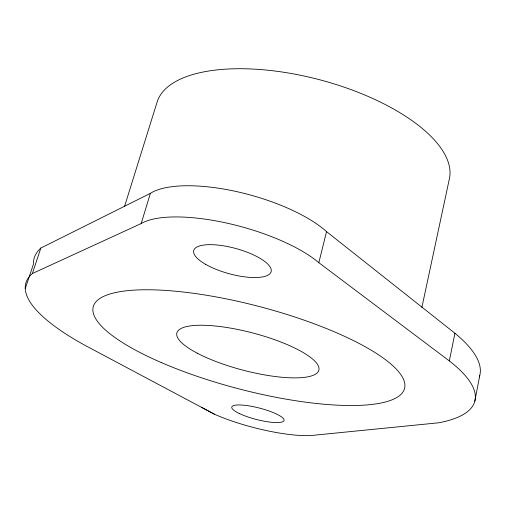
<?xml version="1.0" encoding="UTF-8"?>
<svg xmlns="http://www.w3.org/2000/svg" width="505" height="505" viewBox="0 0 505 505"><rect width="100%" height="100%" fill="white"/><g stroke="black" fill="none" stroke-linecap="round" stroke-linejoin="round"><path stroke-width="0.76" d="M474.807 401.248L479.75 375.587M201.318 407.226L214.448 414.214A68.756 15.055 14.4 0 0 315.625 435.064L438.719 422.792A232.123 61.642 14.7 0 0 449.33 360.917L454.929 333.268L326.533 231.606A101.461 35.419 15.3 0 0 235.28 191.307A101.461 35.419 15.3 0 0 150.395 193.346L40.854 248.05A230.394 65.65 14.7 0 0 33.425 264.21L25.25 288.671M421.896 307.343L449.191 179.685A151.121 64.009 14.7 0 0 321.256 80.181A151.121 64.009 14.7 0 0 157.364 101.265L124.476 206.659M449.33 360.917L318.832 262.682L326.533 231.606M214.448 414.214L86.071 345.919A232.123 61.642 14.7 0 1 32.358 273.533L141.166 223.57L150.395 193.346M32.358 273.533L40.854 248.05M141.166 223.57A102.382 33.362 15.3 0 1 226.429 223.021A102.382 33.362 15.3 0 1 318.832 262.682M454.929 333.268A230.394 65.65 14.7 0 1 479.333 376.964M197.234 353.184A73.395 19.228 14.7 0 0 316.483 373.498A73.395 19.228 14.7 0 0 229.876 327.998A73.395 19.228 14.7 0 0 197.234 353.184M161.228 362.527A160.931 42.407 14.7 0 0 404.511 388.642A160.931 42.407 14.7 0 0 180.935 291.764A160.931 42.407 14.7 0 0 161.228 362.527M205.813 264.443A40.122 13.042 15.3 0 0 270.257 273.363A40.122 13.042 15.3 0 0 221.253 245.487A40.122 13.042 15.3 0 0 205.813 264.443M239.749 413.728A26.98 5.902 14.4 0 0 283.286 421.435A26.98 5.902 14.4 0 0 250.587 406.146A26.98 5.902 14.4 0 0 239.749 413.728"/></g></svg>
